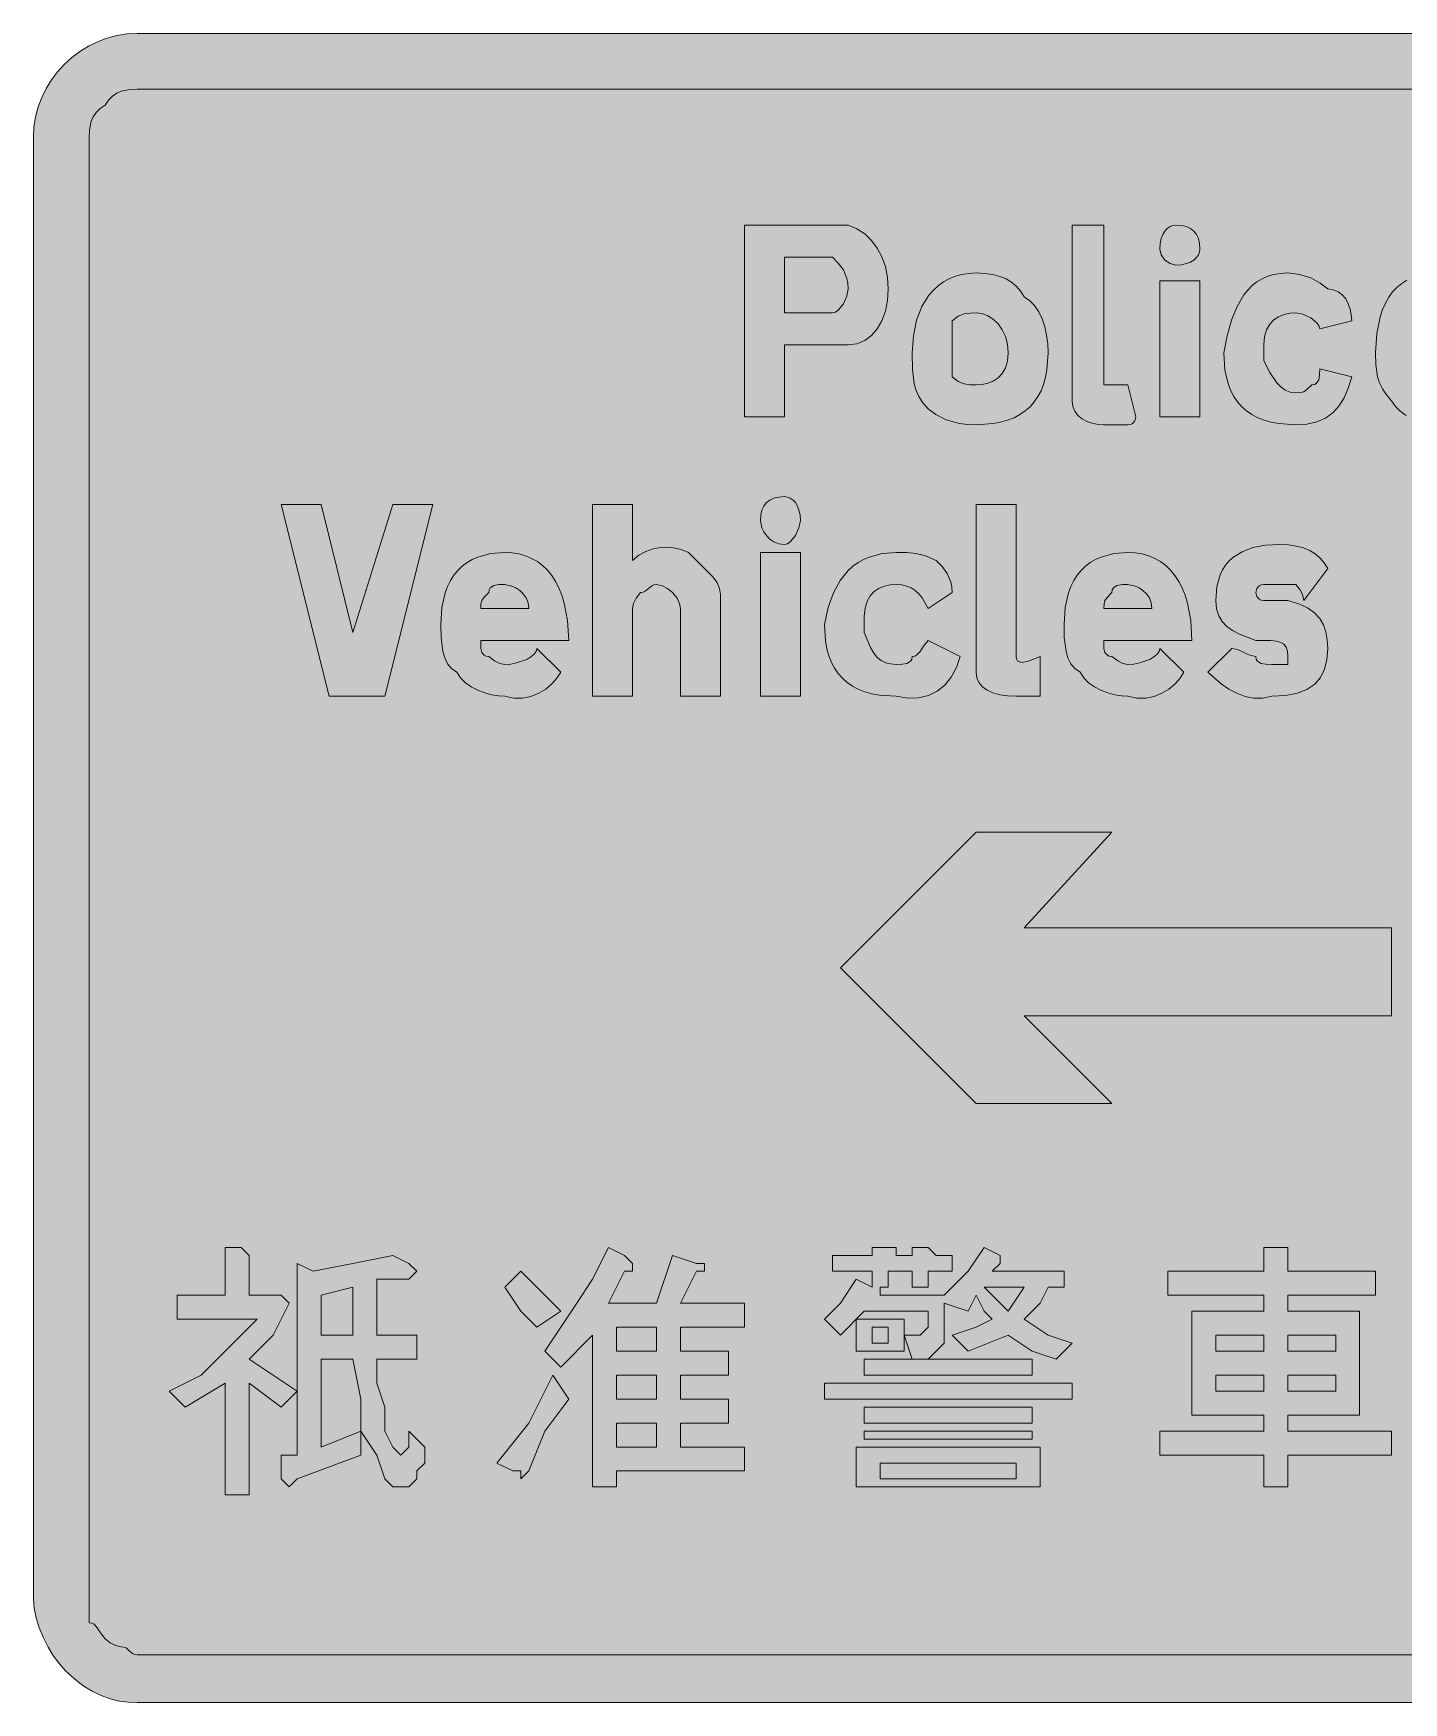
# Model space of a CAD drawing. Header units: metres. Extents: x 122 to 446, y 10 to 261.
# Drawn here: x 121.9 to 327.7, y 10.1 to 260.9 of the extents above; entities that cross this region are included whole.
import ezdxf

# ---------------------------------------------------------------- set-up
doc = ezdxf.new("R2010")
doc.units = ezdxf.units.M
doc.layers.add('FILL_BLACK_000000', color=7, linetype='Continuous', true_color=0x000000)
doc.layers.add('FILL_WHITE_FFFFFF', color=7, linetype='Continuous', true_color=0xffffff)

msp = doc.modelspace()

# ---------------------------------------------------------------- hatches: boundary and pattern name
at = {"layer": 'FILL_BLACK_000000', "true_color": 0x000000}
h = msp.add_hatch(color=7, dxfattribs=at)
h.dxf.hatch_style = 1
h.paths.add_polyline_path([(430.29, 260.88), (432.03, 260.77), (433.67, 260.47), (435.18, 259.99), (436.59, 259.38), (437.88, 258.65), (439.06, 257.84), (441.09, 256.08), (442.33, 254.73), (443.36, 253.38), (444.19, 252.03), (444.84, 250.68), (445.32, 249.33), (445.65, 247.98), (445.83, 246.63), (445.89, 245.28), (445.89, 25.68), (445.87, 24.07), (445.74, 22.68), (445.38, 21.29), (444.69, 19.68), (444.46, 18.59), (443.79, 17.28), (443.28, 16.61), (442.67, 15.97), (441.93, 15.38), (441.09, 14.88), (439.14, 13.08), (437.88, 12.18), (436.29, 11.28), (435.79, 10.88), (435.18, 10.59), (433.74, 10.23), (432.07, 10.1), (430.29, 10.08), (137.49, 10.08), (136.14, 10.14), (134.79, 10.32), (133.44, 10.65), (132.09, 11.13), (130.74, 11.78), (129.39, 12.61), (128.04, 13.64), (126.69, 14.88), (125.79, 15.89), (124.93, 17.07), (124.12, 18.4), (123.39, 19.83), (122.78, 21.31), (122.3, 22.81), (122, 24.28), (121.89, 25.68), (121.89, 245.28), (121.97, 246.84), (122.22, 248.36), (122.61, 249.84), (123.15, 251.26), (123.82, 252.62), (124.61, 253.91), (125.52, 255.11), (126.54, 256.23), (127.66, 257.25), (128.86, 258.16), (130.15, 258.95), (131.51, 259.62), (132.93, 260.16), (134.41, 260.55), (135.93, 260.8), (137.49, 260.88), (430.29, 260.88)])
h = msp.add_hatch(color=7, dxfattribs=at)
h.dxf.hatch_style = 1
h.paths.add_polyline_path([(228.69, 203.28), (228.69, 232.08), (243.09, 232.08), (244.29, 232.08), (245.58, 231.52), (246.75, 230.75), (247.77, 229.78), (248.64, 228.63), (249.34, 227.31), (249.86, 225.84), (250.18, 224.22), (250.29, 222.48), (250.18, 220.74), (249.86, 219.14), (249.34, 217.71), (248.64, 216.48), (247.77, 215.47), (246.75, 214.72), (245.58, 214.24), (244.29, 214.08), (243.09, 214.08), (234.69, 214.08), (234.69, 203.28), (228.69, 203.28)])
h.paths.add_polyline_path([(241.89, 218.88), (242.34, 218.99), (242.77, 219.27), (243.54, 220.23), (244.08, 221.41), (244.29, 222.48), (244.24, 223.33), (244.08, 224.07), (243.54, 225.33), (242.77, 226.36), (241.89, 227.28), (240.69, 227.28), (234.69, 227.28), (234.69, 218.88), (240.69, 218.88), (241.89, 218.88)], flags=16)
h = msp.add_hatch(color=7, dxfattribs=at)
h.dxf.hatch_style = 1
h.paths.add_polyline_path([(282.69, 209.28), (282.69, 208.08), (286.29, 208.08), (287.49, 203.28), (287.34, 202.68), (286.98, 202.27), (286.69, 202.13), (286.29, 202.08), (282.69, 202.08), (281.79, 202.14), (280.93, 202.3), (280.12, 202.59), (279.39, 202.98), (278.78, 203.49), (278.3, 204.1), (278, 204.84), (277.89, 205.68), (277.89, 206.88), (277.89, 232.08), (282.69, 232.08), (282.69, 209.28)])
h = msp.add_hatch(color=7, dxfattribs=at)
h.dxf.hatch_style = 1
h.paths.add_polyline_path([(297.03, 228.03), (296.86, 227.6), (296.58, 227.19), (296.19, 226.83), (295.68, 226.52), (295.06, 226.29), (294.33, 226.13), (293.49, 226.08), (292.61, 226.29), (291.84, 226.83), (291.3, 227.6), (291.09, 228.48), (291.14, 229.32), (291.3, 230.05), (291.53, 230.67), (291.84, 231.18), (292.2, 231.57), (292.61, 231.85), (293.04, 232.02), (293.49, 232.08), (294.33, 232.02), (295.06, 231.85), (295.68, 231.57), (296.19, 231.18), (296.58, 230.67), (296.86, 230.05), (297.03, 229.32), (297.09, 228.48), (297.03, 228.03)])
h = msp.add_hatch(color=7, dxfattribs=at)
h.dxf.hatch_style = 1
h.paths.add_polyline_path([(273.91, 209.21), (273.61, 208.15), (273.24, 207.18), (272.77, 206.3), (272.22, 205.5), (271.59, 204.78), (270.87, 204.15), (270.07, 203.6), (269.19, 203.13), (268.22, 202.75), (267.16, 202.46), (266.02, 202.25), (263.49, 202.08), (262.2, 202.13), (261.01, 202.29), (258.99, 202.83), (257.41, 203.6), (256.29, 204.48), (255.5, 205.38), (254.9, 206.3), (254.48, 207.24), (254.19, 208.23), (253.93, 210.39), (253.89, 212.88), (254.06, 215.46), (254.55, 217.79), (255.35, 219.84), (255.86, 220.75), (256.44, 221.58), (257.09, 222.32), (257.82, 222.98), (258.6, 223.55), (259.46, 224.02), (260.38, 224.39), (261.35, 224.66), (262.39, 224.82), (263.49, 224.88), (264.78, 224.82), (265.97, 224.65), (267.03, 224.37), (267.99, 223.98), (268.83, 223.47), (269.57, 222.85), (270.18, 222.12), (270.69, 221.28), (271.53, 220.72), (272.27, 219.97), (272.88, 219.04), (273.39, 217.98), (273.78, 216.8), (274.06, 215.54), (274.23, 214.23), (274.29, 212.88), (274.12, 210.35), (273.91, 209.21)])
h.paths.add_polyline_path([(267.88, 215.34), (267.4, 216.36), (266.79, 217.23), (266.06, 217.93), (265.25, 218.45), (264.39, 218.77), (263.49, 218.88), (262.59, 218.86), (261.69, 218.73), (260.79, 218.37), (259.89, 217.68), (259.89, 212.88), (259.89, 209.28), (260.79, 208.59), (261.69, 208.23), (262.59, 208.1), (263.49, 208.08), (264.39, 208.14), (265.25, 208.32), (266.06, 208.65), (266.79, 209.13), (267.4, 209.78), (267.88, 210.61), (268.18, 211.64), (268.29, 212.88), (268.18, 214.17), (267.88, 215.34)], flags=16)
h = msp.add_hatch(color=7, dxfattribs=at)
h.dxf.hatch_style = 1
h.paths.add_polyline_path([(291.09, 203.28), (291.09, 223.68), (297.09, 223.68), (297.09, 203.28), (291.09, 203.28)])
h = msp.add_hatch(color=7, dxfattribs=at)
h.dxf.hatch_style = 1
h.paths.add_polyline_path([(312.07, 224.67), (313.74, 224.13), (315.18, 223.36), (316.29, 222.48), (317.13, 222.37), (317.86, 222.07), (318.48, 221.59), (318.99, 220.98), (319.38, 220.25), (319.66, 219.44), (319.83, 218.58), (319.89, 217.68), (315.09, 216.48), (314.98, 216.93), (314.7, 217.36), (313.74, 218.13), (312.56, 218.67), (311.49, 218.88), (310.59, 218.82), (309.73, 218.64), (308.92, 218.31), (308.19, 217.83), (307.58, 217.18), (307.1, 216.35), (306.8, 215.32), (306.69, 214.08), (306.69, 212.88), (306.69, 211.68), (307.61, 209.92), (308.64, 208.38), (309.23, 207.77), (309.9, 207.29), (310.64, 206.99), (311.49, 206.88), (312.2, 206.9), (312.69, 207.03), (313.18, 207.39), (313.89, 208.08), (314.29, 208.13), (314.58, 208.29), (314.94, 208.83), (315.07, 209.6), (315.09, 210.48), (319.89, 209.28), (319.38, 207.59), (318.75, 206.13), (317.97, 204.89), (317.04, 203.88), (315.94, 203.09), (314.66, 202.53), (313.18, 202.19), (311.49, 202.08), (308.96, 202.25), (307.82, 202.46), (306.76, 202.75), (305.79, 203.13), (304.91, 203.6), (304.11, 204.15), (303.39, 204.78), (302.76, 205.5), (302.21, 206.3), (301.74, 207.18), (301.37, 208.15), (301.07, 209.21), (300.86, 210.35), (300.69, 212.88), (301.2, 215.46), (301.85, 217.79), (302.67, 219.84), (303.69, 221.58), (304.28, 222.32), (304.93, 222.98), (305.65, 223.55), (306.43, 224.02), (307.28, 224.39), (308.2, 224.66), (309.21, 224.82), (310.29, 224.88), (312.07, 224.67)])
h = msp.add_hatch(color=7, dxfattribs=at)
h.dxf.hatch_style = 1
h.paths.add_polyline_path([(329.49, 209.28), (329.64, 208.68), (330, 208.27), (330.29, 208.13), (330.69, 208.08), (331.57, 207.39), (332.34, 207.03), (333.09, 206.88), (333.99, 206.93), (334.85, 207.09), (336.39, 207.63), (337, 207.99), (337.48, 208.4), (337.78, 208.83), (337.89, 209.28), (341.49, 205.68), (340.93, 204.84), (340.18, 204.1), (339.25, 203.49), (338.19, 202.98), (337.01, 202.59), (335.75, 202.3), (334.44, 202.14), (333.09, 202.08), (332.14, 202.14), (331.12, 202.3), (330.07, 202.59), (329.04, 202.98), (328.06, 203.49), (327.18, 204.1), (326.45, 204.84), (325.89, 205.68), (325.1, 206.58), (324.5, 207.48), (324.08, 208.38), (323.79, 209.28), (323.53, 211.08), (323.49, 212.88), (323.66, 215.81), (324.15, 218.3), (324.51, 219.39), (324.95, 220.37), (325.46, 221.25), (326.04, 222.03), (326.69, 222.71), (327.42, 223.3), (328.2, 223.79), (329.06, 224.19), (329.98, 224.49), (330.95, 224.71), (333.09, 224.88), (335.23, 224.31), (337.12, 223.49), (338.76, 222.39), (339.49, 221.73), (340.14, 220.98), (340.72, 220.15), (341.23, 219.23), (341.67, 218.22), (342.03, 217.12), (342.52, 214.61), (342.69, 211.68), (329.49, 211.68), (329.49, 209.28)])
h.paths.add_polyline_path([(336.69, 216.48), (336.58, 216.93), (336.3, 217.36), (335.34, 218.13), (334.16, 218.67), (333.09, 218.88), (332.21, 218.86), (331.44, 218.73), (330.9, 218.37), (330.74, 218.08), (330.69, 217.68), (330.29, 217.63), (330, 217.47), (329.64, 216.93), (329.51, 216.16), (329.49, 215.28), (336.69, 215.28), (336.69, 216.48)], flags=16)
h = msp.add_hatch(color=7, dxfattribs=at)
h.dxf.hatch_style = 1
h.paths.add_polyline_path([(236.88, 186.61), (236.34, 185.43), (235.57, 184.47), (235.14, 184.19), (234.69, 184.08), (233.85, 184.19), (233.11, 184.47), (232.5, 184.9), (231.99, 185.43), (231.6, 186.01), (231.31, 186.61), (231.09, 187.68), (231.15, 188.52), (231.31, 189.25), (231.6, 189.87), (231.99, 190.38), (232.5, 190.77), (233.11, 191.05), (233.85, 191.22), (234.69, 191.28), (235.14, 191.22), (235.57, 191.05), (235.98, 190.77), (236.34, 190.38), (236.65, 189.87), (236.88, 189.25), (237.04, 188.52), (237.09, 187.68), (236.88, 186.61)])
h = msp.add_hatch(color=7, dxfattribs=at)
h.dxf.hatch_style = 1
h.paths.add_polyline_path([(169.89, 161.28), (166.29, 161.28), (159.09, 190.08), (165.09, 190.08), (169.89, 170.88), (175.89, 190.08), (181.89, 190.08), (174.69, 161.28), (169.89, 161.28)])
h = msp.add_hatch(color=7, dxfattribs=at)
h.dxf.hatch_style = 1
h.paths.add_polyline_path([(212.84, 182.47), (213.88, 183.05), (214.97, 183.43), (216.09, 183.63), (217.21, 183.66), (218.3, 183.54), (219.34, 183.27), (220.29, 182.88), (223.89, 179.28), (224.58, 178.38), (224.94, 177.48), (225.07, 176.58), (225.09, 175.68), (225.09, 161.28), (219.09, 161.28), (219.09, 174.48), (218.94, 175.23), (218.58, 176), (217.89, 176.88), (217.14, 177.48), (216.37, 177.89), (215.49, 178.08), (215.09, 178.03), (214.78, 177.89), (214.29, 177.48), (213.8, 177.07), (213.49, 176.93), (213.09, 176.88), (212.4, 176), (212.04, 175.23), (211.89, 174.48), (211.89, 161.28), (205.89, 161.28), (205.89, 190.08), (211.89, 190.08), (211.89, 181.68), (212.84, 182.47)])
h = msp.add_hatch(color=7, dxfattribs=at)
h.dxf.hatch_style = 1
h.paths.add_polyline_path([(269.49, 168.48), (269.49, 167.28), (269.55, 166.89), (269.72, 166.6), (270, 166.44), (270.39, 166.38), (271.52, 166.6), (273.09, 167.28), (273.09, 161.28), (271.89, 161.28), (269.49, 161.28), (268.2, 161.34), (267.03, 161.5), (266.01, 161.79), (265.14, 162.18), (264.44, 162.69), (263.92, 163.3), (263.6, 164.04), (263.49, 164.88), (263.49, 166.08), (263.49, 190.08), (269.49, 190.08), (269.49, 168.48)])
h = msp.add_hatch(color=7, dxfattribs=at)
h.dxf.hatch_style = 1
h.paths.add_polyline_path([(316.18, 166.79), (315.82, 165.33), (315.21, 164.09), (314.34, 163.08), (313.18, 162.29), (311.73, 161.73), (309.97, 161.39), (307.89, 161.28), (306.54, 160.99), (305.21, 161), (303.9, 161.26), (302.64, 161.73), (301.43, 162.37), (300.3, 163.14), (298.29, 164.88), (301.89, 168.48), (302.79, 168.29), (303.69, 167.88), (304.59, 167.47), (305.49, 167.28), (305.54, 166.88), (305.7, 166.59), (306.24, 166.23), (307.01, 166.1), (307.89, 166.08), (310.29, 166.08), (310.29, 167.28), (310.23, 168.07), (310.05, 168.67), (309.72, 169.09), (309.24, 169.38), (308.59, 169.55), (307.76, 169.64), (305.49, 169.68), (303.03, 170.62), (302.01, 171.16), (301.14, 171.78), (300.44, 172.52), (299.92, 173.39), (299.6, 174.44), (299.49, 175.68), (299.66, 177.76), (300.15, 179.52), (300.51, 180.29), (300.95, 180.97), (301.46, 181.59), (302.04, 182.13), (303.42, 183), (305.06, 183.61), (306.95, 183.97), (309.09, 184.08), (310.38, 184.02), (311.57, 183.85), (312.63, 183.57), (313.59, 183.18), (314.43, 182.67), (315.17, 182.05), (315.78, 181.32), (316.29, 180.48), (312.69, 175.68), (312.5, 176.56), (312.09, 177.33), (311.49, 178.08), (307.89, 178.08), (306.69, 178.08), (306.29, 178.03), (306, 177.89), (305.64, 177.48), (305.49, 176.88), (305.64, 176.28), (306, 175.87), (306.29, 175.73), (306.69, 175.68), (310.29, 175.68), (311.93, 175.17), (313.25, 174.55), (314.3, 173.82), (315.09, 172.98), (315.66, 172.02), (316.03, 170.95), (316.23, 169.77), (316.29, 168.48), (316.18, 166.79)])
h = msp.add_hatch(color=7, dxfattribs=at)
h.dxf.hatch_style = 1
h.paths.add_polyline_path([(189.09, 168.48), (189.24, 167.88), (189.6, 167.47), (189.89, 167.33), (190.29, 167.28), (191.17, 166.59), (191.94, 166.23), (192.69, 166.08), (193.59, 166.13), (194.45, 166.29), (195.99, 166.83), (196.6, 167.19), (197.08, 167.6), (197.38, 168.03), (197.49, 168.48), (201.09, 164.88), (200.53, 163.99), (199.78, 163.14), (198.85, 162.37), (197.79, 161.73), (196.61, 161.26), (195.35, 161), (194.04, 160.99), (192.69, 161.28), (191.74, 161.34), (190.72, 161.5), (189.67, 161.79), (188.64, 162.18), (187.66, 162.69), (186.78, 163.3), (186.05, 164.04), (185.49, 164.88), (184.7, 165.44), (184.1, 166.17), (183.68, 167.05), (183.39, 168.03), (183.13, 170.11), (183.09, 172.08), (183.26, 174.61), (183.75, 176.8), (184.11, 177.78), (184.55, 178.66), (185.06, 179.46), (185.64, 180.18), (186.29, 180.81), (187.02, 181.36), (187.8, 181.83), (188.66, 182.2), (190.55, 182.71), (192.69, 182.88), (193.79, 182.82), (194.83, 182.66), (195.8, 182.38), (196.72, 182), (197.58, 181.51), (198.36, 180.92), (199.09, 180.22), (199.74, 179.43), (200.32, 178.54), (200.83, 177.55), (201.27, 176.46), (201.63, 175.29), (202.12, 172.66), (202.29, 169.68), (189.09, 169.68), (189.09, 168.48)])
h.paths.add_polyline_path([(196.18, 175.32), (195.9, 176.05), (195.47, 176.67), (194.94, 177.18), (194.36, 177.57), (193.76, 177.85), (192.69, 178.08), (191.81, 178.06), (191.04, 177.93), (190.5, 177.57), (190.34, 177.28), (190.29, 176.88), (189.6, 176.17), (189.24, 175.68), (189.11, 175.19), (189.09, 174.48), (196.29, 174.48), (196.18, 175.32)], flags=16)
h = msp.add_hatch(color=7, dxfattribs=at)
h.dxf.hatch_style = 1
h.paths.add_polyline_path([(231.09, 161.28), (231.09, 182.88), (237.09, 182.88), (237.09, 161.28), (231.09, 161.28)])
h = msp.add_hatch(color=7, dxfattribs=at)
h.dxf.hatch_style = 1
h.paths.add_polyline_path([(253.1, 182.86), (254.49, 182.73), (255.88, 182.37), (257.49, 181.68), (258.37, 180.76), (259.14, 179.73), (259.68, 178.47), (259.84, 177.73), (259.89, 176.88), (256.29, 174.48), (255.37, 176.05), (254.88, 176.67), (254.34, 177.18), (253.75, 177.57), (253.08, 177.85), (252.34, 178.02), (251.49, 178.08), (250.59, 178.02), (249.73, 177.84), (248.92, 177.51), (248.19, 177.03), (247.58, 176.38), (247.1, 175.55), (246.8, 174.52), (246.69, 173.28), (246.69, 172.08), (246.69, 170.88), (247.61, 168.61), (248.1, 167.78), (248.64, 167.13), (249.23, 166.65), (249.9, 166.32), (250.64, 166.14), (251.49, 166.08), (252.37, 166.1), (253.14, 166.23), (253.68, 166.59), (253.84, 166.88), (253.89, 167.28), (254.29, 167.33), (254.6, 167.49), (255.09, 168.03), (255.58, 168.8), (256.29, 169.68), (261.09, 167.28), (260.53, 165.59), (259.76, 164.15), (258.79, 162.96), (257.64, 162.03), (256.32, 161.39), (254.85, 161.04), (253.23, 161), (251.49, 161.28), (248.96, 161.45), (247.82, 161.66), (246.76, 161.95), (245.79, 162.33), (244.91, 162.8), (244.11, 163.35), (243.39, 163.98), (242.76, 164.7), (242.21, 165.5), (241.74, 166.38), (241.37, 167.35), (241.07, 168.41), (240.86, 169.55), (240.69, 172.08), (241.25, 174.61), (242.04, 176.8), (243.05, 178.66), (244.29, 180.18), (244.99, 180.81), (245.75, 181.36), (246.57, 181.83), (247.44, 182.2), (249.35, 182.71), (251.49, 182.88), (253.1, 182.86)])
h = msp.add_hatch(color=7, dxfattribs=at)
h.dxf.hatch_style = 1
h.paths.add_polyline_path([(282.69, 168.48), (282.84, 167.88), (283.2, 167.47), (283.49, 167.33), (283.89, 167.28), (284.77, 166.59), (285.54, 166.23), (286.29, 166.08), (287.19, 166.13), (288.05, 166.29), (289.59, 166.83), (290.2, 167.19), (290.68, 167.6), (290.98, 168.03), (291.09, 168.48), (294.69, 164.88), (294.13, 163.99), (293.38, 163.14), (292.45, 162.37), (291.39, 161.73), (290.21, 161.26), (288.95, 161), (287.64, 160.99), (286.29, 161.28), (285.34, 161.34), (284.32, 161.5), (283.27, 161.79), (282.24, 162.18), (281.26, 162.69), (280.38, 163.3), (279.65, 164.04), (279.09, 164.88), (278.3, 165.44), (277.7, 166.17), (277.28, 167.05), (276.99, 168.03), (276.73, 170.11), (276.69, 172.08), (276.86, 174.61), (277.35, 176.8), (277.71, 177.78), (278.15, 178.66), (278.66, 179.46), (279.24, 180.18), (279.89, 180.81), (280.62, 181.36), (281.4, 181.83), (282.26, 182.2), (284.15, 182.71), (286.29, 182.88), (287.39, 182.82), (288.43, 182.66), (289.4, 182.38), (290.32, 182), (291.18, 181.51), (291.96, 180.92), (292.69, 180.22), (293.34, 179.43), (293.92, 178.54), (294.43, 177.55), (294.87, 176.46), (295.23, 175.29), (295.72, 172.66), (295.89, 169.68), (282.69, 169.68), (282.69, 168.48)])
h.paths.add_polyline_path([(289.78, 175.32), (289.5, 176.05), (289.07, 176.67), (288.54, 177.18), (287.96, 177.57), (287.36, 177.85), (286.29, 178.08), (285.41, 178.06), (284.64, 177.93), (284.1, 177.57), (283.94, 177.28), (283.89, 176.88), (283.2, 176.17), (282.84, 175.68), (282.71, 175.19), (282.69, 174.48), (289.89, 174.48), (289.78, 175.32)], flags=16)
h = msp.add_hatch(color=7, dxfattribs=at)
h.dxf.hatch_style = 1
h.paths.add_polyline_path([(283.89, 140.88), (270.69, 126.48), (325.89, 126.48), (325.89, 113.28), (270.69, 113.28), (283.89, 100.08), (263.49, 100.08), (243.09, 120.48), (263.49, 140.88), (283.89, 140.88)])
h = msp.add_hatch(color=7, dxfattribs=at)
h.dxf.hatch_style = 1
h.paths.add_polyline_path([(143.49, 71.28), (150.69, 71.28), (150.69, 78.48), (153.09, 78.48), (154.29, 77.28), (154.29, 76.08), (154.29, 71.28), (159.09, 71.28), (160.29, 70.08), (157.89, 65.28), (154.29, 61.68), (157.89, 59.28), (161.49, 56.88), (159.09, 54.48), (154.29, 58.08), (154.29, 41.28), (150.69, 41.28), (150.69, 58.08), (144.69, 54.48), (142.29, 56.88), (147.09, 59.28), (149.49, 61.68), (153.09, 65.28), (155.49, 67.68), (143.49, 67.68), (143.49, 71.28)])
h = msp.add_hatch(color=7, dxfattribs=at)
h.dxf.hatch_style = 1
h.paths.add_polyline_path([(208.29, 78.48), (210.69, 77.28), (211.89, 76.08), (211.89, 74.88), (210.69, 74.88), (208.29, 70.08), (215.49, 70.08), (217.89, 77.28), (221.49, 76.08), (222.69, 76.08), (222.69, 74.88), (221.49, 74.88), (219.09, 70.08), (228.69, 70.08), (228.69, 66.48), (219.09, 66.48), (219.09, 62.88), (226.29, 62.88), (226.29, 59.28), (219.09, 59.28), (219.09, 55.68), (226.29, 55.68), (226.29, 52.08), (219.09, 52.08), (219.09, 48.48), (228.69, 48.48), (228.69, 44.88), (209.49, 44.88), (209.49, 42.48), (205.89, 42.48), (205.89, 65.28), (201.09, 60.48), (198.69, 62.88), (201.09, 66.48), (203.49, 70.08), (205.89, 73.68), (208.29, 78.48)])
h.paths.add_polyline_path([(209.49, 55.68), (215.49, 55.68), (215.49, 59.28), (209.49, 59.28), (209.49, 55.68)], flags=16)
h.paths.add_polyline_path([(209.49, 66.48), (209.49, 62.88), (215.49, 62.88), (215.49, 66.48), (209.49, 66.48)], flags=16)
h.paths.add_polyline_path([(215.49, 52.08), (209.49, 52.08), (209.49, 48.48), (215.49, 48.48), (215.49, 52.08)], flags=16)
h = msp.add_hatch(color=7, dxfattribs=at)
h.dxf.hatch_style = 1
h.paths.add_polyline_path([(276.69, 72.48), (274.29, 72.48), (273.09, 70.08), (270.69, 67.68), (274.29, 65.28), (277.89, 64.08), (275.49, 61.68), (271.89, 62.88), (268.29, 65.28), (262.29, 62.88), (259.89, 65.28), (263.49, 66.48), (265.89, 67.68), (264.69, 68.88), (263.49, 71.28), (262.29, 68.88), (258.69, 70.08), (258.69, 67.68), (258.69, 66.48), (258.69, 65.28), (258.69, 64.08), (257.49, 62.88), (256.29, 61.68), (253.89, 61.68), (252.69, 65.28), (255.09, 65.28), (256.29, 66.48), (256.29, 67.68), (256.29, 68.88), (246.69, 68.88), (243.09, 65.28), (240.69, 67.68), (243.09, 70.08), (245.49, 73.68), (247.89, 72.48), (247.89, 74.88), (241.89, 74.88), (241.89, 77.28), (247.89, 77.28), (247.89, 78.48), (250.29, 78.48), (251.49, 78.48), (251.49, 77.28), (253.89, 77.28), (253.89, 78.48), (256.29, 78.48), (257.49, 77.28), (259.89, 77.28), (259.89, 74.88), (256.29, 74.88), (256.29, 72.48), (253.89, 72.48), (253.89, 74.88), (250.29, 74.88), (250.29, 72.48), (249.09, 72.48), (249.09, 71.28), (258.69, 71.28), (262.29, 74.88), (264.69, 78.48), (267.09, 77.28), (267.09, 76.08), (265.89, 74.88), (276.69, 74.88), (276.69, 72.48)])
h.paths.add_polyline_path([(268.29, 68.88), (270.69, 72.48), (264.69, 72.48), (265.89, 71.28), (268.29, 68.88)], flags=16)
h = msp.add_hatch(color=7, dxfattribs=at)
h.dxf.hatch_style = 1
h.paths.add_polyline_path([(310.29, 76.08), (310.29, 74.88), (323.49, 74.88), (323.49, 71.28), (310.29, 71.28), (310.29, 68.88), (321.09, 68.88), (321.09, 53.28), (310.29, 53.28), (310.29, 50.88), (325.89, 50.88), (325.89, 47.28), (310.29, 47.28), (310.29, 42.48), (306.69, 42.48), (306.69, 47.28), (291.09, 47.28), (291.09, 50.88), (306.69, 50.88), (306.69, 53.28), (295.89, 53.28), (295.89, 68.88), (306.69, 68.88), (306.69, 71.28), (292.29, 71.28), (292.29, 74.88), (306.69, 74.88), (306.69, 78.48), (310.29, 78.48), (310.29, 77.28), (310.29, 76.08)])
h.paths.add_polyline_path([(306.69, 62.88), (306.69, 65.28), (299.49, 65.28), (299.49, 62.88), (306.69, 62.88)], flags=16)
h.paths.add_polyline_path([(299.49, 56.88), (306.69, 56.88), (306.69, 59.28), (299.49, 59.28), (299.49, 56.88)], flags=16)
h.paths.add_polyline_path([(310.29, 65.28), (310.29, 62.88), (317.49, 62.88), (317.49, 65.28), (310.29, 65.28)], flags=16)
h.paths.add_polyline_path([(317.49, 59.28), (310.29, 59.28), (310.29, 56.88), (317.49, 56.88), (317.49, 59.28)], flags=16)
h = msp.add_hatch(color=7, dxfattribs=at)
h.dxf.hatch_style = 1
h.paths.add_polyline_path([(160.29, 42.48), (159.09, 43.68), (159.09, 47.28), (161.49, 47.28), (161.49, 76.08), (163.89, 74.88), (169.89, 76.08), (175.89, 77.28), (178.29, 76.08), (179.49, 74.88), (178.29, 73.68), (177.09, 73.68), (173.49, 73.68), (173.49, 65.28), (179.49, 65.28), (179.49, 61.68), (173.49, 61.68), (173.49, 58.08), (174.69, 54.48), (174.69, 50.88), (175.89, 48.48), (177.09, 47.28), (178.29, 48.48), (178.29, 50.88), (180.69, 48.48), (180.69, 46.08), (179.49, 44.88), (179.49, 43.68), (178.29, 42.48), (177.09, 42.48), (175.89, 42.48), (174.69, 43.68), (173.49, 47.28), (171.09, 50.88), (171.09, 47.28), (161.49, 43.68), (160.29, 42.48)])
h.paths.add_polyline_path([(171.09, 55.68), (169.89, 61.68), (165.09, 61.68), (165.09, 48.48), (171.09, 50.88), (171.09, 55.68)], flags=16)
h.paths.add_polyline_path([(169.89, 72.48), (165.09, 71.28), (165.09, 65.28), (169.89, 65.28), (169.89, 72.48)], flags=16)
h = msp.add_hatch(color=7, dxfattribs=at)
h.dxf.hatch_style = 1
h.paths.add_polyline_path([(195.09, 68.88), (192.69, 72.48), (195.09, 74.88), (197.49, 72.48), (201.09, 68.88), (197.49, 66.48), (195.09, 68.88)])
h = msp.add_hatch(color=7, dxfattribs=at)
h.dxf.hatch_style = 1
h.paths.add_polyline_path([(252.69, 62.88), (245.49, 62.88), (245.49, 67.68), (252.69, 67.68), (252.69, 62.88)])
h.paths.add_polyline_path([(250.29, 66.48), (247.89, 66.48), (247.89, 64.08), (250.29, 64.08), (250.29, 66.48)], flags=16)
h = msp.add_hatch(color=7, dxfattribs=at)
h.dxf.hatch_style = 1
h.paths.add_polyline_path([(271.89, 61.68), (271.89, 59.28), (246.69, 59.28), (246.69, 61.68), (271.89, 61.68)])
h = msp.add_hatch(color=7, dxfattribs=at)
h.dxf.hatch_style = 1
h.paths.add_polyline_path([(196.29, 52.08), (199.89, 59.28), (202.29, 55.68), (198.69, 50.88), (196.29, 44.88), (195.09, 43.68), (195.09, 44.88), (193.89, 44.88), (191.49, 46.08), (196.29, 52.08)])
h = msp.add_hatch(color=7, dxfattribs=at)
h.dxf.hatch_style = 1
h.paths.add_polyline_path([(277.89, 58.08), (277.89, 55.68), (240.69, 55.68), (240.69, 58.08), (277.89, 58.08)])
h = msp.add_hatch(color=7, dxfattribs=at)
h.dxf.hatch_style = 1
h.paths.add_polyline_path([(271.89, 54.48), (271.89, 52.08), (246.69, 52.08), (246.69, 54.48), (271.89, 54.48)])
h = msp.add_hatch(color=7, dxfattribs=at)
h.dxf.hatch_style = 1
h.paths.add_polyline_path([(271.89, 50.88), (271.89, 49.68), (246.69, 49.68), (246.69, 50.88), (271.89, 50.88)])
h = msp.add_hatch(color=7, dxfattribs=at)
h.dxf.hatch_style = 1
h.paths.add_polyline_path([(273.09, 42.48), (245.49, 42.48), (245.49, 48.48), (273.09, 48.48), (273.09, 42.48)])
h.paths.add_polyline_path([(269.49, 46.08), (249.09, 46.08), (249.09, 43.68), (269.49, 43.68), (269.49, 46.08)], flags=16)
at = {"layer": 'FILL_WHITE_FFFFFF', "true_color": 0xffffff}
h = msp.add_hatch(color=7, dxfattribs=at)
h.dxf.hatch_style = 1
h.paths.add_polyline_path([(430.29, 252.48), (432.07, 252.44), (433.74, 252.18), (434.5, 251.89), (435.18, 251.47), (435.79, 250.87), (436.29, 250.08), (437.17, 248.99), (437.94, 247.68), (438.48, 246.37), (438.69, 245.28), (438.69, 25.68), (438.64, 24.83), (438.48, 24.07), (437.94, 22.68), (436.29, 19.68), (435.18, 18.8), (433.74, 18.03), (432.07, 17.49), (430.29, 17.28), (137.49, 17.28), (137.09, 17.33), (136.78, 17.47), (136.29, 17.88), (135.8, 18.29), (135.49, 18.43), (135.09, 18.48), (134.21, 18.67), (133.44, 19.08), (132.69, 19.68), (131.98, 20.56), (131.49, 21.33), (131, 21.87), (130.69, 22.03), (130.29, 22.08), (130.29, 25.68), (130.29, 245.28), (130.33, 246.37), (130.59, 247.68), (130.88, 248.35), (131.3, 248.99), (131.9, 249.58), (132.69, 250.08), (133.19, 250.87), (133.78, 251.47), (134.42, 251.89), (135.09, 252.18), (136.4, 252.44), (137.49, 252.48), (430.29, 252.48)])

# ---------------------------------------------------------------- linework, layer by layer
at = {"layer": 'FILL_BLACK_000000', "lineweight": 0, "true_color": 0x000000}
for points in [[(430.29, 10.08), (137.49, 10.08), (136.14, 10.14), (134.79, 10.32), (133.44, 10.65), (132.09, 11.13), (130.74, 11.78), (129.39, 12.61), (128.04, 13.64), (126.69, 14.88), (125.79, 15.89), (124.93, 17.07), (124.12, 18.4), (123.39, 19.83), (122.78, 21.31), (122.3, 22.81), (122, 24.28), (121.89, 25.68), (121.89, 245.28), (121.97, 246.84), (122.22, 248.36), (122.61, 249.84), (123.15, 251.26), (123.82, 252.62), (124.61, 253.91), (125.52, 255.11), (126.54, 256.23), (127.66, 257.25), (128.86, 258.16), (130.15, 258.95), (131.51, 259.62), (132.93, 260.16), (134.41, 260.55), (135.93, 260.8), (137.49, 260.88), (430.29, 260.88)], [(328.06, 203.49), (327.18, 204.1), (326.45, 204.84), (325.89, 205.68), (325.1, 206.58), (324.5, 207.48), (324.08, 208.38), (323.79, 209.28), (323.53, 211.08), (323.49, 212.88), (323.66, 215.81), (324.15, 218.3), (324.51, 219.39), (324.95, 220.37), (325.46, 221.25), (326.04, 222.03), (326.69, 222.71), (327.42, 223.3), (328.2, 223.79)]]:
    msp.add_lwpolyline(points, dxfattribs=at)
for points in [[(228.69, 203.28), (228.69, 232.08), (243.09, 232.08), (244.29, 232.08), (245.58, 231.52), (246.75, 230.75), (247.77, 229.78), (248.64, 228.63), (249.34, 227.31), (249.86, 225.84), (250.18, 224.22), (250.29, 222.48), (250.18, 220.74), (249.86, 219.14), (249.34, 217.71), (248.64, 216.48), (247.77, 215.47), (246.75, 214.72), (245.58, 214.24), (244.29, 214.08), (243.09, 214.08), (234.69, 214.08), (234.69, 203.28)], [(282.69, 209.28), (282.69, 208.08), (286.29, 208.08), (287.49, 203.28), (287.34, 202.68), (286.98, 202.27), (286.69, 202.13), (286.29, 202.08), (282.69, 202.08), (281.79, 202.14), (280.93, 202.3), (280.12, 202.59), (279.39, 202.98), (278.78, 203.49), (278.3, 204.1), (278, 204.84), (277.89, 205.68), (277.89, 206.88), (277.89, 232.08), (282.69, 232.08)], [(297.03, 228.03), (296.86, 227.6), (296.58, 227.19), (296.19, 226.83), (295.68, 226.52), (295.06, 226.29), (294.33, 226.13), (293.49, 226.08), (292.61, 226.29), (291.84, 226.83), (291.3, 227.6), (291.09, 228.48), (291.14, 229.32), (291.3, 230.05), (291.53, 230.67), (291.84, 231.18), (292.2, 231.57), (292.61, 231.85), (293.04, 232.02), (293.49, 232.08), (294.33, 232.02), (295.06, 231.85), (295.68, 231.57), (296.19, 231.18), (296.58, 230.67), (296.86, 230.05), (297.03, 229.32), (297.09, 228.48)], [(241.89, 218.88), (242.34, 218.99), (242.77, 219.27), (243.54, 220.23), (244.08, 221.41), (244.29, 222.48), (244.24, 223.33), (244.08, 224.07), (243.54, 225.33), (242.77, 226.36), (241.89, 227.28), (240.69, 227.28), (234.69, 227.28), (234.69, 218.88), (240.69, 218.88)], [(273.91, 209.21), (273.61, 208.15), (273.24, 207.18), (272.77, 206.3), (272.22, 205.5), (271.59, 204.78), (270.87, 204.15), (270.07, 203.6), (269.19, 203.13), (268.22, 202.75), (267.16, 202.46), (266.02, 202.25), (263.49, 202.08), (262.2, 202.13), (261.01, 202.29), (258.99, 202.83), (257.41, 203.6), (256.29, 204.48), (255.5, 205.38), (254.9, 206.3), (254.48, 207.24), (254.19, 208.23), (253.93, 210.39), (253.89, 212.88), (254.06, 215.46), (254.55, 217.79), (255.35, 219.84), (255.86, 220.75), (256.44, 221.58), (257.09, 222.32), (257.82, 222.98), (258.6, 223.55), (259.46, 224.02), (260.38, 224.39), (261.35, 224.66), (262.39, 224.82), (263.49, 224.88), (264.78, 224.82), (265.97, 224.65), (267.03, 224.37), (267.99, 223.98), (268.83, 223.47), (269.57, 222.85), (270.18, 222.12), (270.69, 221.28), (271.53, 220.72), (272.27, 219.97), (272.88, 219.04), (273.39, 217.98), (273.78, 216.8), (274.06, 215.54), (274.23, 214.23), (274.29, 212.88), (274.12, 210.35)], [(291.09, 203.28), (291.09, 223.68), (297.09, 223.68), (297.09, 203.28)], [(312.07, 224.67), (313.74, 224.13), (315.18, 223.36), (316.29, 222.48), (317.13, 222.37), (317.86, 222.07), (318.48, 221.59), (318.99, 220.98), (319.38, 220.25), (319.66, 219.44), (319.83, 218.58), (319.89, 217.68), (315.09, 216.48), (314.98, 216.93), (314.7, 217.36), (313.74, 218.13), (312.56, 218.67), (311.49, 218.88), (310.59, 218.82), (309.73, 218.64), (308.92, 218.31), (308.19, 217.83), (307.58, 217.18), (307.1, 216.35), (306.8, 215.32), (306.69, 214.08), (306.69, 212.88), (306.69, 211.68), (307.61, 209.92), (308.64, 208.38), (309.23, 207.77), (309.9, 207.29), (310.64, 206.99), (311.49, 206.88), (312.2, 206.9), (312.69, 207.03), (313.18, 207.39), (313.89, 208.08), (314.29, 208.13), (314.58, 208.29), (314.94, 208.83), (315.07, 209.6), (315.09, 210.48), (319.89, 209.28), (319.38, 207.59), (318.75, 206.13), (317.97, 204.89), (317.04, 203.88), (315.94, 203.09), (314.66, 202.53), (313.18, 202.19), (311.49, 202.08), (308.96, 202.25), (307.82, 202.46), (306.76, 202.75), (305.79, 203.13), (304.91, 203.6), (304.11, 204.15), (303.39, 204.78), (302.76, 205.5), (302.21, 206.3), (301.74, 207.18), (301.37, 208.15), (301.07, 209.21), (300.86, 210.35), (300.69, 212.88), (301.2, 215.46), (301.85, 217.79), (302.67, 219.84), (303.69, 221.58), (304.28, 222.32), (304.93, 222.98), (305.65, 223.55), (306.43, 224.02), (307.28, 224.39), (308.2, 224.66), (309.21, 224.82), (310.29, 224.88)], [(267.88, 215.34), (267.4, 216.36), (266.79, 217.23), (266.06, 217.93), (265.25, 218.45), (264.39, 218.77), (263.49, 218.88), (262.59, 218.86), (261.69, 218.73), (260.79, 218.37), (259.89, 217.68), (259.89, 212.88), (259.89, 209.28), (260.79, 208.59), (261.69, 208.23), (262.59, 208.1), (263.49, 208.08), (264.39, 208.14), (265.25, 208.32), (266.06, 208.65), (266.79, 209.13), (267.4, 209.78), (267.88, 210.61), (268.18, 211.64), (268.29, 212.88), (268.18, 214.17)], [(236.88, 186.61), (236.34, 185.43), (235.57, 184.47), (235.14, 184.19), (234.69, 184.08), (233.85, 184.19), (233.11, 184.47), (232.5, 184.9), (231.99, 185.43), (231.6, 186.01), (231.31, 186.61), (231.09, 187.68), (231.15, 188.52), (231.31, 189.25), (231.6, 189.87), (231.99, 190.38), (232.5, 190.77), (233.11, 191.05), (233.85, 191.22), (234.69, 191.28), (235.14, 191.22), (235.57, 191.05), (235.98, 190.77), (236.34, 190.38), (236.65, 189.87), (236.88, 189.25), (237.04, 188.52), (237.09, 187.68)], [(169.89, 161.28), (166.29, 161.28), (159.09, 190.08), (165.09, 190.08), (169.89, 170.88), (175.89, 190.08), (181.89, 190.08), (174.69, 161.28)], [(212.84, 182.47), (213.88, 183.05), (214.97, 183.43), (216.09, 183.63), (217.21, 183.66), (218.3, 183.54), (219.34, 183.27), (220.29, 182.88), (223.89, 179.28), (224.58, 178.38), (224.94, 177.48), (225.07, 176.58), (225.09, 175.68), (225.09, 161.28), (219.09, 161.28), (219.09, 174.48), (218.94, 175.23), (218.58, 176), (217.89, 176.88), (217.14, 177.48), (216.37, 177.89), (215.49, 178.08), (215.09, 178.03), (214.78, 177.89), (214.29, 177.48), (213.8, 177.07), (213.49, 176.93), (213.09, 176.88), (212.4, 176), (212.04, 175.23), (211.89, 174.48), (211.89, 161.28), (205.89, 161.28), (205.89, 190.08), (211.89, 190.08), (211.89, 181.68)], [(269.49, 168.48), (269.49, 167.28), (269.55, 166.89), (269.72, 166.6), (270, 166.44), (270.39, 166.38), (271.52, 166.6), (273.09, 167.28), (273.09, 161.28), (271.89, 161.28), (269.49, 161.28), (268.2, 161.34), (267.03, 161.5), (266.01, 161.79), (265.14, 162.18), (264.44, 162.69), (263.92, 163.3), (263.6, 164.04), (263.49, 164.88), (263.49, 166.08), (263.49, 190.08), (269.49, 190.08)], [(316.18, 166.79), (315.82, 165.33), (315.21, 164.09), (314.34, 163.08), (313.18, 162.29), (311.73, 161.73), (309.97, 161.39), (307.89, 161.28), (306.54, 160.99), (305.21, 161), (303.9, 161.26), (302.64, 161.73), (301.43, 162.37), (300.3, 163.14), (298.29, 164.88), (301.89, 168.48), (302.79, 168.29), (303.69, 167.88), (304.59, 167.47), (305.49, 167.28), (305.54, 166.88), (305.7, 166.59), (306.24, 166.23), (307.01, 166.1), (307.89, 166.08), (310.29, 166.08), (310.29, 167.28), (310.23, 168.07), (310.05, 168.67), (309.72, 169.09), (309.24, 169.38), (308.59, 169.55), (307.76, 169.64), (305.49, 169.68), (303.03, 170.62), (302.01, 171.16), (301.14, 171.78), (300.44, 172.52), (299.92, 173.39), (299.6, 174.44), (299.49, 175.68), (299.66, 177.76), (300.15, 179.52), (300.51, 180.29), (300.95, 180.97), (301.46, 181.59), (302.04, 182.13), (303.42, 183), (305.06, 183.61), (306.95, 183.97), (309.09, 184.08), (310.38, 184.02), (311.57, 183.85), (312.63, 183.57), (313.59, 183.18), (314.43, 182.67), (315.17, 182.05), (315.78, 181.32), (316.29, 180.48), (312.69, 175.68), (312.5, 176.56), (312.09, 177.33), (311.49, 178.08), (307.89, 178.08), (306.69, 178.08), (306.29, 178.03), (306, 177.89), (305.64, 177.48), (305.49, 176.88), (305.64, 176.28), (306, 175.87), (306.29, 175.73), (306.69, 175.68), (310.29, 175.68), (311.93, 175.17), (313.25, 174.55), (314.3, 173.82), (315.09, 172.98), (315.66, 172.02), (316.03, 170.95), (316.23, 169.77), (316.29, 168.48)], [(189.09, 168.48), (189.24, 167.88), (189.6, 167.47), (189.89, 167.33), (190.29, 167.28), (191.17, 166.59), (191.94, 166.23), (192.69, 166.08), (193.59, 166.13), (194.45, 166.29), (195.99, 166.83), (196.6, 167.19), (197.08, 167.6), (197.38, 168.03), (197.49, 168.48), (201.09, 164.88), (200.53, 163.99), (199.78, 163.14), (198.85, 162.37), (197.79, 161.73), (196.61, 161.26), (195.35, 161), (194.04, 160.99), (192.69, 161.28), (191.74, 161.34), (190.72, 161.5), (189.67, 161.79), (188.64, 162.18), (187.66, 162.69), (186.78, 163.3), (186.05, 164.04), (185.49, 164.88), (184.7, 165.44), (184.1, 166.17), (183.68, 167.05), (183.39, 168.03), (183.13, 170.11), (183.09, 172.08), (183.26, 174.61), (183.75, 176.8), (184.11, 177.78), (184.55, 178.66), (185.06, 179.46), (185.64, 180.18), (186.29, 180.81), (187.02, 181.36), (187.8, 181.83), (188.66, 182.2), (190.55, 182.71), (192.69, 182.88), (193.79, 182.82), (194.83, 182.66), (195.8, 182.38), (196.72, 182), (197.58, 181.51), (198.36, 180.92), (199.09, 180.22), (199.74, 179.43), (200.32, 178.54), (200.83, 177.55), (201.27, 176.46), (201.63, 175.29), (202.12, 172.66), (202.29, 169.68), (189.09, 169.68)], [(231.09, 161.28), (231.09, 182.88), (237.09, 182.88), (237.09, 161.28)], [(253.1, 182.86), (254.49, 182.73), (255.88, 182.37), (257.49, 181.68), (258.37, 180.76), (259.14, 179.73), (259.68, 178.47), (259.84, 177.73), (259.89, 176.88), (256.29, 174.48), (255.37, 176.05), (254.88, 176.67), (254.34, 177.18), (253.75, 177.57), (253.08, 177.85), (252.34, 178.02), (251.49, 178.08), (250.59, 178.02), (249.73, 177.84), (248.92, 177.51), (248.19, 177.03), (247.58, 176.38), (247.1, 175.55), (246.8, 174.52), (246.69, 173.28), (246.69, 172.08), (246.69, 170.88), (247.61, 168.61), (248.1, 167.78), (248.64, 167.13), (249.23, 166.65), (249.9, 166.32), (250.64, 166.14), (251.49, 166.08), (252.37, 166.1), (253.14, 166.23), (253.68, 166.59), (253.84, 166.88), (253.89, 167.28), (254.29, 167.33), (254.6, 167.49), (255.09, 168.03), (255.58, 168.8), (256.29, 169.68), (261.09, 167.28), (260.53, 165.59), (259.76, 164.15), (258.79, 162.96), (257.64, 162.03), (256.32, 161.39), (254.85, 161.04), (253.23, 161), (251.49, 161.28), (248.96, 161.45), (247.82, 161.66), (246.76, 161.95), (245.79, 162.33), (244.91, 162.8), (244.11, 163.35), (243.39, 163.98), (242.76, 164.7), (242.21, 165.5), (241.74, 166.38), (241.37, 167.35), (241.07, 168.41), (240.86, 169.55), (240.69, 172.08), (241.25, 174.61), (242.04, 176.8), (243.05, 178.66), (244.29, 180.18), (244.99, 180.81), (245.75, 181.36), (246.57, 181.83), (247.44, 182.2), (249.35, 182.71), (251.49, 182.88)], [(282.69, 168.48), (282.84, 167.88), (283.2, 167.47), (283.49, 167.33), (283.89, 167.28), (284.77, 166.59), (285.54, 166.23), (286.29, 166.08), (287.19, 166.13), (288.05, 166.29), (289.59, 166.83), (290.2, 167.19), (290.68, 167.6), (290.98, 168.03), (291.09, 168.48), (294.69, 164.88), (294.13, 163.99), (293.38, 163.14), (292.45, 162.37), (291.39, 161.73), (290.21, 161.26), (288.95, 161), (287.64, 160.99), (286.29, 161.28), (285.34, 161.34), (284.32, 161.5), (283.27, 161.79), (282.24, 162.18), (281.26, 162.69), (280.38, 163.3), (279.65, 164.04), (279.09, 164.88), (278.3, 165.44), (277.7, 166.17), (277.28, 167.05), (276.99, 168.03), (276.73, 170.11), (276.69, 172.08), (276.86, 174.61), (277.35, 176.8), (277.71, 177.78), (278.15, 178.66), (278.66, 179.46), (279.24, 180.18), (279.89, 180.81), (280.62, 181.36), (281.4, 181.83), (282.26, 182.2), (284.15, 182.71), (286.29, 182.88), (287.39, 182.82), (288.43, 182.66), (289.4, 182.38), (290.32, 182), (291.18, 181.51), (291.96, 180.92), (292.69, 180.22), (293.34, 179.43), (293.92, 178.54), (294.43, 177.55), (294.87, 176.46), (295.23, 175.29), (295.72, 172.66), (295.89, 169.68), (282.69, 169.68)], [(196.18, 175.32), (195.9, 176.05), (195.47, 176.67), (194.94, 177.18), (194.36, 177.57), (193.76, 177.85), (192.69, 178.08), (191.81, 178.06), (191.04, 177.93), (190.5, 177.57), (190.34, 177.28), (190.29, 176.88), (189.6, 176.17), (189.24, 175.68), (189.11, 175.19), (189.09, 174.48), (196.29, 174.48)], [(289.78, 175.32), (289.5, 176.05), (289.07, 176.67), (288.54, 177.18), (287.96, 177.57), (287.36, 177.85), (286.29, 178.08), (285.41, 178.06), (284.64, 177.93), (284.1, 177.57), (283.94, 177.28), (283.89, 176.88), (283.2, 176.17), (282.84, 175.68), (282.71, 175.19), (282.69, 174.48), (289.89, 174.48)], [(283.89, 140.88), (270.69, 126.48), (325.89, 126.48), (325.89, 113.28), (270.69, 113.28), (283.89, 100.08), (263.49, 100.08), (243.09, 120.48), (263.49, 140.88)], [(143.49, 71.28), (150.69, 71.28), (150.69, 78.48), (153.09, 78.48), (154.29, 77.28), (154.29, 76.08), (154.29, 71.28), (159.09, 71.28), (160.29, 70.08), (157.89, 65.28), (154.29, 61.68), (157.89, 59.28), (161.49, 56.88), (159.09, 54.48), (154.29, 58.08), (154.29, 41.28), (150.69, 41.28), (150.69, 58.08), (144.69, 54.48), (142.29, 56.88), (147.09, 59.28), (149.49, 61.68), (153.09, 65.28), (155.49, 67.68), (143.49, 67.68)], [(208.29, 78.48), (210.69, 77.28), (211.89, 76.08), (211.89, 74.88), (210.69, 74.88), (208.29, 70.08), (215.49, 70.08), (217.89, 77.28), (221.49, 76.08), (222.69, 76.08), (222.69, 74.88), (221.49, 74.88), (219.09, 70.08), (228.69, 70.08), (228.69, 66.48), (219.09, 66.48), (219.09, 62.88), (226.29, 62.88), (226.29, 59.28), (219.09, 59.28), (219.09, 55.68), (226.29, 55.68), (226.29, 52.08), (219.09, 52.08), (219.09, 48.48), (228.69, 48.48), (228.69, 44.88), (209.49, 44.88), (209.49, 42.48), (205.89, 42.48), (205.89, 65.28), (201.09, 60.48), (198.69, 62.88), (201.09, 66.48), (203.49, 70.08), (205.89, 73.68)], [(276.69, 72.48), (274.29, 72.48), (273.09, 70.08), (270.69, 67.68), (274.29, 65.28), (277.89, 64.08), (275.49, 61.68), (271.89, 62.88), (268.29, 65.28), (262.29, 62.88), (259.89, 65.28), (263.49, 66.48), (265.89, 67.68), (264.69, 68.88), (263.49, 71.28), (262.29, 68.88), (258.69, 70.08), (258.69, 67.68), (258.69, 66.48), (258.69, 65.28), (258.69, 64.08), (257.49, 62.88), (256.29, 61.68), (253.89, 61.68), (252.69, 65.28), (255.09, 65.28), (256.29, 66.48), (256.29, 67.68), (256.29, 68.88), (246.69, 68.88), (243.09, 65.28), (240.69, 67.68), (243.09, 70.08), (245.49, 73.68), (247.89, 72.48), (247.89, 74.88), (241.89, 74.88), (241.89, 77.28), (247.89, 77.28), (247.89, 78.48), (250.29, 78.48), (251.49, 78.48), (251.49, 77.28), (253.89, 77.28), (253.89, 78.48), (256.29, 78.48), (257.49, 77.28), (259.89, 77.28), (259.89, 74.88), (256.29, 74.88), (256.29, 72.48), (253.89, 72.48), (253.89, 74.88), (250.29, 74.88), (250.29, 72.48), (249.09, 72.48), (249.09, 71.28), (258.69, 71.28), (262.29, 74.88), (264.69, 78.48), (267.09, 77.28), (267.09, 76.08), (265.89, 74.88), (276.69, 74.88)], [(310.29, 76.08), (310.29, 74.88), (323.49, 74.88), (323.49, 71.28), (310.29, 71.28), (310.29, 68.88), (321.09, 68.88), (321.09, 53.28), (310.29, 53.28), (310.29, 50.88), (325.89, 50.88), (325.89, 47.28), (310.29, 47.28), (310.29, 42.48), (306.69, 42.48), (306.69, 47.28), (291.09, 47.28), (291.09, 50.88), (306.69, 50.88), (306.69, 53.28), (295.89, 53.28), (295.89, 68.88), (306.69, 68.88), (306.69, 71.28), (292.29, 71.28), (292.29, 74.88), (306.69, 74.88), (306.69, 78.48), (310.29, 78.48), (310.29, 77.28)], [(160.29, 42.48), (159.09, 43.68), (159.09, 47.28), (161.49, 47.28), (161.49, 76.08), (163.89, 74.88), (169.89, 76.08), (175.89, 77.28), (178.29, 76.08), (179.49, 74.88), (178.29, 73.68), (177.09, 73.68), (173.49, 73.68), (173.49, 65.28), (179.49, 65.28), (179.49, 61.68), (173.49, 61.68), (173.49, 58.08), (174.69, 54.48), (174.69, 50.88), (175.89, 48.48), (177.09, 47.28), (178.29, 48.48), (178.29, 50.88), (180.69, 48.48), (180.69, 46.08), (179.49, 44.88), (179.49, 43.68), (178.29, 42.48), (177.09, 42.48), (175.89, 42.48), (174.69, 43.68), (173.49, 47.28), (171.09, 50.88), (171.09, 47.28), (161.49, 43.68)], [(195.09, 68.88), (192.69, 72.48), (195.09, 74.88), (197.49, 72.48), (201.09, 68.88), (197.49, 66.48)], [(169.89, 72.48), (165.09, 71.28), (165.09, 65.28), (169.89, 65.28)], [(268.29, 68.88), (270.69, 72.48), (264.69, 72.48), (265.89, 71.28)], [(209.49, 66.48), (209.49, 62.88), (215.49, 62.88), (215.49, 66.48)], [(252.69, 62.88), (245.49, 62.88), (245.49, 67.68), (252.69, 67.68)], [(250.29, 66.48), (247.89, 66.48), (247.89, 64.08), (250.29, 64.08)], [(306.69, 62.88), (306.69, 65.28), (299.49, 65.28), (299.49, 62.88)], [(310.29, 65.28), (310.29, 62.88), (317.49, 62.88), (317.49, 65.28)], [(171.09, 55.68), (169.89, 61.68), (165.09, 61.68), (165.09, 48.48), (171.09, 50.88)], [(271.89, 61.68), (271.89, 59.28), (246.69, 59.28), (246.69, 61.68)], [(196.29, 52.08), (199.89, 59.28), (202.29, 55.68), (198.69, 50.88), (196.29, 44.88), (195.09, 43.68), (195.09, 44.88), (193.89, 44.88), (191.49, 46.08)], [(209.49, 55.68), (215.49, 55.68), (215.49, 59.28), (209.49, 59.28)], [(277.89, 58.08), (277.89, 55.68), (240.69, 55.68), (240.69, 58.08)], [(299.49, 56.88), (306.69, 56.88), (306.69, 59.28), (299.49, 59.28)], [(317.49, 59.28), (310.29, 59.28), (310.29, 56.88), (317.49, 56.88)], [(271.89, 54.48), (271.89, 52.08), (246.69, 52.08), (246.69, 54.48)], [(215.49, 52.08), (209.49, 52.08), (209.49, 48.48), (215.49, 48.48)], [(271.89, 50.88), (271.89, 49.68), (246.69, 49.68), (246.69, 50.88)], [(273.09, 42.48), (245.49, 42.48), (245.49, 48.48), (273.09, 48.48)], [(269.49, 46.08), (249.09, 46.08), (249.09, 43.68), (269.49, 43.68)]]:
    msp.add_lwpolyline(points, close=True, dxfattribs=at)
at = {"layer": 'FILL_WHITE_FFFFFF', "lineweight": 0, "true_color": 0x000000}
msp.add_lwpolyline([(430.29, 17.28), (137.49, 17.28), (137.09, 17.33), (136.78, 17.47), (136.29, 17.88), (135.8, 18.29), (135.49, 18.43), (135.09, 18.48), (134.21, 18.67), (133.44, 19.08), (132.69, 19.68), (131.98, 20.56), (131.49, 21.33), (131, 21.87), (130.69, 22.03), (130.29, 22.08), (130.29, 25.68), (130.29, 245.28), (130.33, 246.37), (130.59, 247.68), (130.88, 248.35), (131.3, 248.99), (131.9, 249.58), (132.69, 250.08), (133.19, 250.87), (133.78, 251.47), (134.42, 251.89), (135.09, 252.18), (136.4, 252.44), (137.49, 252.48), (430.29, 252.48)], dxfattribs=at)

doc.saveas('drawing.dxf')
